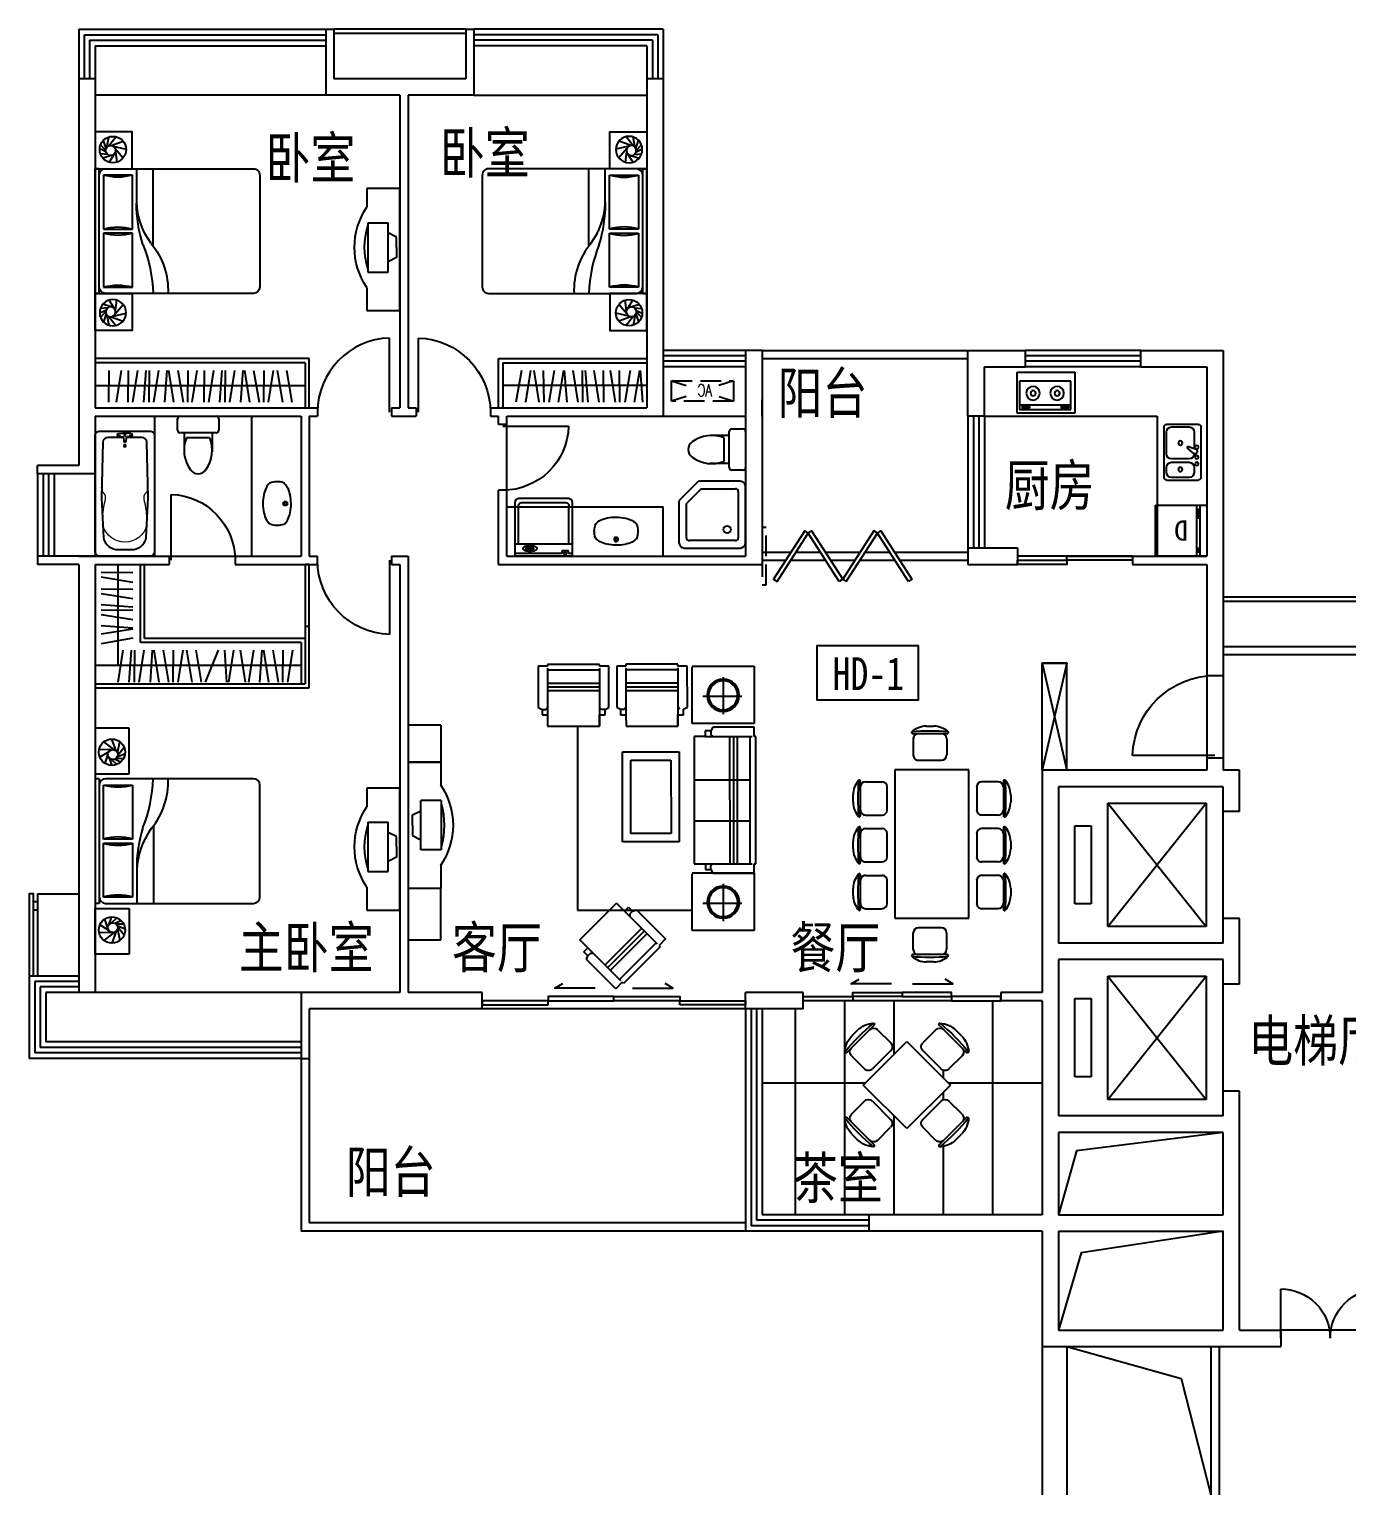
# Model space of a CAD drawing. Extents: x 866697 to 898497, y -913071 to -884071.
# Drawn here: x 866697 to 882697, y -901871 to -884071 of the extents above; entities that cross this region are included whole.
import ezdxf
from ezdxf.enums import TextEntityAlignment as Align

# ---------------------------------------------------------------- set-up
doc = ezdxf.new("R2010")
doc.units = 0
doc.header["$LTSCALE"] = 1000
doc.header["$MEASUREMENT"] = 0
doc.linetypes.add('DASH', pattern=[0.35, 0.25, -0.1])
doc.layers.get('0').update_dxf_attribs({"linetype": 'CONTINUOUS'})
for name, color, linetype in [('3', 3, 'CONTINUOUS'), ('F', 8, 'CONTINUOUS'), ('KTIAO', 124, 'CONTINUOUS'), ('L-LANGAN', 3, 'CONTINUOUS'), ('OTHER', 2, 'CONTINUOUS'), ('PUB_TEXT', 7, 'CONTINUOUS'), ('STAIR', 3, 'CONTINUOUS'), ('WALL', 2, 'CONTINUOUS'), ('WC', 157, 'CONTINUOUS'), ('WINDOW', 4, 'CONTINUOUS')]:
    doc.layers.add(name, color=color, linetype=linetype)
doc.layers.add('字', color=7, linetype='CONTINUOUS', lineweight=0)
doc.styles.add('-宋体', font='', dxfattribs={"width": 0.6})
doc.styles.add('_ROMANC', font='ROMANC', dxfattribs={"width": 0.6})
doc.styles.add('ATT', font='TXT')
doc.styles.add('DIM_FONT', font='ZBTXT.shx', dxfattribs={"width": 0.8})
doc.styles.get('-宋体').set_extended_font_data('SimSun')

# ---------------------------------------------------------------- blocks, each defined once
blk = doc.blocks.new('M_A3PTU')
for p, q in [((-0.5, 0), (-0.499, -0.498)), ((0.5, 0), (0.499, -0.498))]:
    blk.add_line(p, q)
for centre, start, end in [((0.498, -0.001), 179.9237, 270.115), ((-0.498, -0.001), 269.885, 0.0763)]:
    blk.add_arc(centre, 0.498, start, end)
blk = doc.blocks.new('A$C7F224953')
for p, q in [((513, 86, 0), (516, 88, 0)), ((516, 92, 0), (516, 89, 0))]:
    blk.add_line(p, q)
at = {"elevation": 0}
for points in [[(12, 87, -0.172546), (14, 256, -0.726395)], [(513, 261, 0.091341), (457, 304, 0.066287), (374, 332, 0.052428), (263, 343, 0.052428), (153, 330, 0.066287), (70, 300, 0.091756), (14, 256, 0.171377)], [(518, 91, 0.172546), (514, 261, 0.726395)], [(12, 87, 0.098208), (73, 40, 0.066287), (156, 11, 0.052428), (266, 1, 0.052428), (376, 13, 0.066287), (459, 43, 0.093876), (516, 89, 0.171377)]]:
    blk.add_lwpolyline(points, format="xyb", dxfattribs=at)
for radius in [25, 15]:
    blk.add_circle((266, 71, 0), radius)
blk.add_arc((515, 89, 0), 1, 311.8531, 0.5307)
at = {"style": 'DIM_FONT', "oblique": 0, "width": 0.8, "flags": 9}
for tag in ['YSIZE', 'XSIZE', 'YSIZE', 'XSIZE']:
    blk.add_attdef(tag, (266, 1, 0), '', height=0.5, rotation=180.5307, dxfattribs=at)
blk = doc.blocks.new('M_A2ZXL')
blk.add_line((-0.472, 0), (-0.472, -1))
blk.add_arc((-0.5, 0), 1, 271.6231, 360)
blk = doc.blocks.new('A$C465575F6')
for p, q in [((0, 529), (0, 669)), ((30, 699), (470, 699)), ((500, 669), (500, 529)), ((470, 499), (30, 499)), ((80, 499), (80, 269)), ((390, 439), (110, 439)), ((420, 499), (420, 269))]:
    blk.add_line(p, q)
for centre, radius, start, end in [((30, 669), 30, 90, 180), ((470, 669), 30, 0, 90), ((30, 529), 30, 180, 270), ((477, 286), 398, 157.4505, 216.6381), ((23, 286), 398, 323.3619, 22.5495), ((470, 529), 30, 270, 0), ((250, 110), 110, 213.4509, 326.5491)]:
    blk.add_arc(centre, radius, start, end)
blk = doc.blocks.new('A$C63F20774')
for p, q in [((1470, 720), (50, 720)), ((0, 670), (0, 50)), ((1520, 50), (1520, 670)), ((29, 431), (25, 390)), ((64, 431), (72, 387)), ((81, 378), (122, 373)), ((29, 289), (25, 330)), ((64, 289), (72, 333)), ((81, 342), (122, 348)), ((50, 0), (1470, 0))]:
    blk.add_line(p, q)
blk.add_lwpolyline([(77, 441), (77, 567, -0.398606), (134, 627), (810, 645), (1299, 620, -0.354414), (1441, 436), (1441, 284, -0.354414), (1299, 100), (810, 75), (134, 93, -0.398606), (77, 153), (77, 340)], format="xyb")
at = {"lineweight": 13}
for points in [[(1090, 633), (1074, 631), (1056, 630), (1039, 628), (1022, 626), (1005, 625), (989, 623), (974, 622), (961, 620), (949, 619), (939, 617), (929, 616), (921, 615), (914, 613), (908, 612), (902, 611), (896, 610), (891, 609), (886, 607), (881, 606), (876, 605), (871, 604), (866, 603), (860, 601), (855, 600), (849, 599), (844, 598), (838, 597), (832, 596), (826, 596), (821, 595), (816, 594), (811, 594), (806, 594), (801, 594), (797, 594), (793, 595), (790, 595), (786, 596), (783, 597), (779, 598), (776, 600), (773, 601), (770, 603), (767, 605), (764, 607), (762, 609), (759, 611), (757, 613), (754, 615), (752, 617), (750, 619), (748, 622), (746, 624), (744, 625), (742, 627), (740, 629), (737, 631), (735, 632), (733, 633), (730, 634), (727, 635), (723, 636), (719, 637), (714, 638), (709, 639), (703, 640), (696, 641), (690, 642), (683, 643)], [(1090, 87), (1074, 89), (1056, 90), (1039, 92), (1022, 94), (1005, 95), (989, 97), (974, 98), (961, 100), (949, 101), (939, 103), (929, 104), (921, 105), (914, 107), (908, 108), (902, 109), (896, 110), (891, 111), (886, 113), (881, 114), (876, 115), (871, 116), (866, 117), (860, 119), (855, 120), (849, 121), (844, 122), (838, 123), (832, 124), (826, 124), (821, 125), (816, 126), (811, 126), (806, 126), (801, 126), (797, 126), (793, 125), (790, 125), (786, 124), (783, 123), (779, 122), (776, 120), (773, 119), (770, 117), (767, 115), (764, 113), (762, 111), (759, 109), (757, 107), (754, 105), (752, 103), (750, 101), (748, 98), (746, 96), (744, 95), (742, 93), (740, 91), (737, 89), (735, 88), (733, 87), (730, 86), (727, 85), (723, 84), (719, 83), (714, 82), (709, 81), (703, 80), (696, 79), (690, 78), (685, 78)]]:
    blk.add_lwpolyline(points, dxfattribs=at)
blk.add_lwpolyline([(77, 380), (77, 441)])
for centre, radius in [((47, 431), 12.6), ((178, 360), 17.6), ((47, 289), 12.6)]:
    blk.add_circle(centre, radius, dxfattribs=at)
for centre, radius in [((48, 360), 9.88), ((178, 360), 11.6)]:
    blk.add_circle(centre, radius)
for centre, radius, start, end in [((50, 670), 50, 90, 180), ((1470, 670), 50, 0, 90), ((324, 360), 300, 174.3229, 185.6771), ((47, 431), 17.6, 0, 180), ((82, 388), 10, 190.2142, 261.7528), ((122, 360), 12.5, 270, 90), ((47, 289), 17.6, 180, 0), ((82, 332), 10, 98.2472, 169.7858), ((50, 50), 50, 180, 270), ((1470, 50), 50, 270, 0)]:
    blk.add_arc(centre, radius, start, end)
blk.add_arc((1073, 360), 276, 285.0371, 74.3615, dxfattribs=at)
blk = doc.blocks.new('M_C31TFZ')
for p, q in [((-729, 395), (-404, 720)), ((393, 721), (718, 395)), ((-672, 593), (-602, 663)), ((-359, 669), (-200, 510)), ((348, 669), (189, 510)), ((591, 664), (661, 594)), ((-5, 527), (-536, -3)), ((-423, 192), (-200, 415)), ((525, -3), (-5, 527)), ((189, 415), (412, 192)), ((-678, 351), (-518, 192)), ((667, 351), (508, 192)), ((-536, -3), (-5, -533)), ((-5, -533), (525, -3)), ((-677, -357), (-518, -198)), ((-200, -421), (-423, -198)), ((412, -198), (190, -420)), ((667, -357), (508, -198)), ((-403, -726), (-729, -401)), ((-359, -675), (-200, -516)), ((349, -675), (190, -516)), ((718, -401), (393, -726)), ((-602, -670), (-672, -599)), ((661, -599), (591, -669))]:
    blk.add_line(p, q)
for centre, radius, start, end in [((1327, -1336), 2713, 129.8023, 140.1977), ((-386, 434), 316, 94.2735, 133.2349), ((-408, 738), 10, 22.33, 94.2735), ((-418, 734), 20, 315, 22.33), ((407, 735), 20, 157.67, 225), ((398, 738), 10, 85.7265, 157.67), ((-1338, -1336), 2713, 39.8023, 50.1977), ((375, 434), 316, 46.7651, 85.7265), ((-442, 377), 316, 136.7651, 175.7265), ((-407, 621), 67.5, 45, 135), ((396, 622), 67.5, 45, 135), ((431, 377), 316, 4.2735, 43.2349), ((-747, 400), 10, 175.7265, 247.67), ((-743, 409), 20, 247.67, 315), ((-630, 399), 67.5, 135, 225), ((-248, 462), 67.5, 315, 45), ((237, 462), 67.5, 135, 225), ((619, 399), 67.5, 315, 45), ((732, 409), 20, 225, 292.33), ((736, 400), 10, 292.33, 4.2735), ((-471, 239), 67.5, 225, 315), ((460, 240), 67.5, 225, 315), ((460, -245), 67.5, 45, 135), ((-471, -246), 67.5, 45, 135), ((-747, -406), 10, 112.33, 184.2735), ((-442, -383), 316, 184.2735, 223.2349), ((1328, 1330), 2713, 219.8023, 230.1977), ((-743, -415), 20, 45, 112.33), ((-630, -405), 67.5, 135, 225), ((-248, -468), 67.5, 315, 45), ((237, -468), 67.5, 135, 225), ((-1338, 1330), 2713, 309.8023, 320.1977), ((431, -383), 316, 316.7651, 355.7265), ((619, -405), 67.5, 315, 45), ((732, -415), 20, 67.67, 135), ((736, -406), 10, 355.7265, 67.67), ((-385, -440), 316, 226.7651, 265.7265), ((-407, -627), 67.5, 225, 315), ((396, -627), 67.5, 225, 315), ((375, -439), 316, 274.2735, 313.2349), ((-408, -744), 10, 265.7265, 337.67), ((-418, -741), 20, 337.67, 45), ((407, -740), 20, 135, 202.33), ((398, -744), 10, 202.33, 274.2735)]:
    blk.add_arc(centre, radius, start, end)
at = {"width": 0.8, "flags": 9}
for tag in ['XSIZE', 'YSIZE']:
    blk.add_attdef(tag, (0, 0), '', height=0.5, dxfattribs=at)
blk = doc.blocks.new('A$C77C702D5')
for p, q in [((400, 2609), (0, 2609)), ((400, 2609), (400, 2160)), ((0, 2160), (400, 2160)), ((400, 2160), (0, 2160)), ((400, 2160), (400, 1879)), ((154, 1092), (154, 1692)), ((404, 1692), (154, 1692)), ((404, 1692), (404, 1092)), ((54, 1517), (154, 1567)), ((54, 1392), (54, 1517)), ((54, 1392), (54, 1267)), ((54, 1267), (154, 1217)), ((404, 1092), (154, 1092)), ((400, 906), (400, 626)), ((400, 626), (0, 626)), ((400, 626), (0, 626)), ((400, 0), (400, 626)), ((0, 0), (400, 0))]:
    blk.add_line(p, q)
for centre, radius, start, end in [((-315, 1393), 865, 325.7553, 34.2447), ((-483, 1392), 925, 343.6295, 16.3705)]:
    blk.add_arc(centre, radius, start, end)
blk = doc.blocks.new('M_C30XGI')
for p, q in [((-689, 1088), (-589, 1088)), ((-57, 1088), (42, 1088)), ((574, 1088), (673, 1088)), ((-869, 988), (-409, 988)), ((-864, 920), (-864, 695)), ((-414, 920), (-414, 695)), ((-238, 988), (222, 988)), ((-233, 920), (-233, 695)), ((217, 920), (217, 695)), ((394, 988), (854, 988)), ((399, 920), (399, 695)), ((849, 920), (849, 695)), ((-797, 628), (-482, 628)), ((-165, 628), (150, 628)), ((466, 628), (781, 628)), ((-1023, 524), (-1023, -476)), ((977, 524), (-1023, 524)), ((977, -476), (977, 524)), ((-1514, -232), (-1514, 228)), ((-1447, 223), (-1222, 223)), ((1400, 223), (1175, 223)), ((1467, 228), (1467, -232)), ((-1614, -52), (-1614, 47)), ((-1154, -160), (-1154, 155)), ((1107, 155), (1107, -160)), ((1567, 47), (1567, -52)), ((-1447, -227), (-1222, -227)), ((1400, -227), (1175, -227)), ((-1023, -476), (977, -476)), ((-482, -580), (-797, -580)), ((150, -580), (-165, -580)), ((781, -580), (466, -580)), ((-864, -873), (-864, -648)), ((-414, -873), (-414, -648)), ((-233, -873), (-233, -648)), ((217, -873), (217, -648)), ((399, -873), (399, -648)), ((849, -873), (849, -648)), ((-409, -940), (-869, -940)), ((222, -940), (-238, -940)), ((854, -940), (394, -940)), ((-589, -1040), (-689, -1040)), ((42, -1040), (-57, -1040)), ((673, -1040), (574, -1040))]:
    blk.add_line(p, q)
for centre, radius, start, end in [((-878, 1004), 10, 130.7265, 202.67), ((-869, 1008), 20, 202.67, 270), ((-679, 772), 316, 91.7651, 130.7265), ((-639, -1690), 2713, 84.8023, 95.1977), ((-599, 772), 316, 49.2735, 88.2349), ((-409, 1008), 20, 270, 337.33), ((-400, 1004), 10, 337.33, 49.2735), ((-247, 1004), 10, 130.7265, 202.67), ((-238, 1008), 20, 202.67, 270), ((-48, 772), 316, 91.7651, 130.7265), ((-8, -1690), 2713, 84.8023, 95.1977), ((32, 772), 316, 49.2735, 88.2349), ((222, 1008), 20, 270, 337.33), ((232, 1004), 10, 337.33, 49.2735), ((384, 1004), 10, 130.7265, 202.67), ((394, 1008), 20, 202.67, 270), ((584, 772), 316, 91.7651, 130.7265), ((624, -1690), 2713, 84.8023, 95.1977), ((664, 772), 316, 49.2735, 88.2349), ((854, 1008), 20, 270, 337.33), ((863, 1004), 10, 337.33, 49.2735), ((-797, 920), 67.5, 90, 180), ((-482, 920), 67.5, 0, 90), ((-165, 920), 67.5, 90, 180), ((150, 920), 67.5, 0, 90), ((466, 920), 67.5, 90, 180), ((781, 920), 67.5, 0, 90), ((-797, 695), 67.5, 180, 270), ((-482, 695), 67.5, 270, 0), ((-165, 695), 67.5, 180, 270), ((150, 695), 67.5, 270, 0), ((466, 695), 67.5, 180, 270), ((781, 695), 67.5, 270, 0), ((-1299, 38), 316, 139.2735, 178.2349), ((1164, -2), 2713, 174.8023, 185.1977), ((-1530, 237), 10, 67.33, 139.2735), ((-1534, 228), 20, 0, 67.33), ((-1447, 155), 67.5, 90, 180), ((-1222, 155), 67.5, 0, 90), ((1175, 155), 67.5, 90, 180), ((1400, 155), 67.5, 0, 90), ((1487, 228), 20, 112.67, 180), ((1484, 237), 10, 40.7265, 112.67), ((-1210, -2), 2713, 354.8023, 5.1977), ((1252, 38), 316, 1.7651, 40.7265), ((-1299, -42), 316, 181.7651, 220.7265), ((-1447, -160), 67.5, 180, 270), ((-1222, -160), 67.5, 270, 0), ((1175, -160), 67.5, 180, 270), ((1400, -160), 67.5, 270, 0), ((1252, -42), 316, 319.2735, 358.2349), ((-1530, -241), 10, 220.7265, 292.67), ((-1534, -232), 20, 292.67, 0), ((1487, -232), 20, 180, 247.33), ((1484, -241), 10, 247.33, 319.2735), ((-797, -648), 67.5, 90, 180), ((-482, -648), 67.5, 0, 90), ((-165, -648), 67.5, 90, 180), ((150, -648), 67.5, 0, 90), ((466, -648), 67.5, 90, 180), ((781, -648), 67.5, 0, 90), ((-869, -960), 20, 90, 157.33), ((-878, -957), 10, 157.33, 229.2735), ((-679, -725), 316, 229.2735, 268.2349), ((-639, 1737), 2713, 264.8023, 275.1977), ((-797, -873), 67.5, 180, 270), ((-599, -725), 316, 271.7651, 310.7265), ((-482, -873), 67.5, 270, 0), ((-409, -960), 20, 22.67, 90), ((-400, -957), 10, 310.7265, 22.67), ((-247, -957), 10, 157.33, 229.2735), ((-238, -960), 20, 90, 157.33), ((-8, 1737), 2713, 264.8023, 275.1977), ((-48, -725), 316, 229.2735, 268.2349), ((-165, -873), 67.5, 180, 270), ((32, -725), 316, 271.7651, 310.7265), ((150, -873), 67.5, 270, 0), ((222, -960), 20, 22.67, 90), ((232, -957), 10, 310.7265, 22.67), ((384, -957), 10, 157.33, 229.2735), ((394, -960), 20, 90, 157.33), ((584, -725), 316, 229.2735, 268.2349), ((624, 1737), 2713, 264.8023, 275.1977), ((466, -873), 67.5, 180, 270), ((664, -725), 316, 271.7651, 310.7265), ((781, -873), 67.5, 270, 0), ((854, -960), 20, 22.67, 90), ((863, -957), 10, 310.7265, 22.67)]:
    blk.add_arc(centre, radius, start, end)
at = {"width": 0.8, "flags": 9}
for tag in ['XSIZE', 'YSIZE']:
    blk.add_attdef(tag, (0, 0), '', height=0.5, dxfattribs=at)
blk = doc.blocks.new('A$C67DA318A')
for p, q in [((775, 3919), (21, 3919)), ((21, 3919), (21, 3221)), ((833, 3419), (834, 3919)), ((834, 3919), (947, 3919)), ((947, 3942), (1578, 3942)), ((947, 3919), (947, 3942)), ((1578, 3942), (1578, 3919)), ((1578, 3919), (1691, 3919)), ((1691, 3919), (1691, 3419)), ((1786, 3417), (1786, 3917)), ((1786, 3917), (1900, 3917)), ((1900, 3940), (2530, 3940)), ((1900, 3917), (1900, 3940)), ((2530, 3940), (2530, 3917)), ((2530, 3917), (2644, 3917)), ((2644, 3917), (2644, 3417)), ((398, 3786), (398, 3334)), ((774, 3221), (775, 3909)), ((947, 3897), (947, 3191)), ((947, 3874), (1578, 3874)), ((1578, 3897), (1578, 3328)), ((1900, 3895), (1899, 3189)), ((1900, 3872), (2530, 3872)), ((2530, 3895), (2530, 3326)), ((1578, 3715), (947, 3715)), ((1578, 3669), (947, 3669)), ((1578, 3624), (947, 3624)), ((2530, 3713), (1899, 3713)), ((2530, 3667), (1899, 3667)), ((2530, 3622), (1899, 3622)), ((644, 3555), (173, 3555)), ((879, 3396), (833, 3419)), ((879, 3328), (879, 3396)), ((923, 3396), (945, 3419)), ((1600, 3396), (1578, 3419)), ((1646, 3396), (1600, 3396)), ((1691, 3419), (1646, 3396)), ((1646, 3396), (1646, 3328)), ((1831, 3394), (1786, 3417)), ((1831, 3326), (1831, 3394)), ((1831, 3394), (1877, 3394)), ((1877, 3394), (1899, 3417)), ((2552, 3394), (2530, 3417)), ((2598, 3394), (2552, 3394)), ((2644, 3417), (2598, 3394)), ((2598, 3394), (2598, 3326)), ((21, 3221), (774, 3221)), ((947, 3328), (879, 3328)), ((947, 3191), (947, 3328)), ((1578, 3328), (1577, 3191)), ((1646, 3328), (1578, 3328)), ((1899, 3326), (1831, 3326)), ((1899, 3189), (1899, 3326)), ((2530, 3326), (2530, 3189)), ((2598, 3326), (2530, 3326)), ((0, 3063), (23, 3063)), ((0, 1516), (0, 3063)), ((23, 3177), (524, 3177)), ((23, 3063), (23, 3177)), ((524, 3063), (46, 3063)), ((68, 1516), (69, 3063)), ((228, 3063), (227, 1516)), ((273, 3063), (273, 1516)), ((319, 3063), (318, 1516)), ((524, 3177), (546, 3132)), ((546, 3086), (524, 3063)), ((615, 3063), (524, 3063)), ((546, 3132), (615, 3132)), ((546, 3132), (546, 3086)), ((615, 3132), (615, 3063)), ((615, 3063), (751, 3063)), ((751, 3063), (751, 1516)), ((1577, 3191), (947, 3191)), ((2530, 3189), (1899, 3189)), ((2165, 3187), (2165, 953)), ((932, 2879), (931, 1785)), ((1620, 2878), (932, 2879)), ((1619, 1785), (1620, 2878)), ((1032, 2779), (1031, 1885)), ((1520, 2778), (1032, 2779)), ((1519, 1885), (1520, 2778)), ((751, 2540), (68, 2540)), ((751, 2040), (68, 2040)), ((931, 1785), (1619, 1785)), ((1031, 1885), (1519, 1885)), ((23, 1516), (0, 1516)), ((23, 1403), (23, 1516)), ((523, 1516), (45, 1516)), ((546, 1494), (523, 1516)), ((614, 1516), (523, 1516)), ((546, 1448), (523, 1403)), ((546, 1448), (546, 1494)), ((614, 1448), (546, 1448)), ((614, 1516), (614, 1448)), ((751, 1516), (614, 1516)), ((774, 1407), (20, 1407)), ((20, 1407), (20, 708)), ((523, 1403), (23, 1403)), ((397, 1273), (397, 821)), ((774, 708), (774, 1396)), ((643, 1042), (172, 1042)), ((2165, 953), (774, 954)), ((1451, 961), (1097, 607)), ((1194, 542), (1692, 1041)), ((1499, 944), (1451, 961)), ((1548, 993), (1499, 944)), ((1499, 944), (1531, 912)), ((1531, 912), (1531, 880)), ((1596, 944), (1548, 993)), ((1692, 1041), (1596, 944)), ((2138, 595), (1692, 1041)), ((1832, 290), (1387, 735)), ((20, 708), (774, 708)), ((1097, 607), (1177, 526)), ((1210, 558), (1655, 113)), ((1768, 225), (1322, 671)), ((1800, 257), (1354, 703)), ((2041, 499), (2138, 595)), ((1177, 526), (1161, 510)), ((1161, 510), (1607, 64)), ((1639, 97), (2041, 499)), ((2009, 434), (1977, 434)), ((2041, 402), (2009, 434)), ((2090, 450), (2041, 499)), ((2041, 402), (2090, 450)), ((2057, 354), (2041, 402)), ((1703, 0), (2057, 354)), ((1607, 64), (1623, 80)), ((1623, 80), (1703, 0))]:
    blk.add_line(p, q)
for centre, radius in [((398, 3565), 196), ((398, 3565), 176), ((397, 1052), 196), ((397, 1052), 176)]:
    blk.add_circle(centre, radius)
blk = doc.blocks.new('A$C08F10900')
for p, q in [((133, 1202), (133, 1482)), ((133, 1482), (533, 1482)), ((533, 1482), (533, 1)), ((143, 415), (143, 1015)), ((143, 1015), (393, 1015)), ((393, 1015), (393, 415)), ((493, 840), (393, 890)), ((493, 715), (493, 840)), ((493, 715), (493, 590)), ((493, 590), (393, 540)), ((143, 415), (393, 415)), ((133, 0), (133, 228)), ((533, 1), (133, 0))]:
    blk.add_line(p, q)
for centre, radius, start, end in [((848, 715), 865, 145.7553, 214.2447), ((1031, 715), 925, 163.6295, 196.3705)]:
    blk.add_arc(centre, radius, start, end)
blk = doc.blocks.new('A$C314C3C37')
for p, q in [((0, 2744), (0, 2191)), ((412, 2744), (0, 2744)), ((412, 2191), (412, 2744)), ((234, 2480), (105, 2578)), ((255, 2467), (203, 2612)), ((271, 2439), (301, 2579)), ((272, 2411), (353, 2511)), ((199, 2481), (48, 2484)), ((165, 2458), (57, 2390)), ((154, 2428), (116, 2319)), ((164, 2390), (201, 2292)), ((199, 2365), (264, 2304)), ((238, 2368), (313, 2334)), ((254, 2379), (345, 2375)), ((267, 2396), (364, 2436)), ((0, 2191), (412, 2191)), ((0, 2129), (0, 615)), ((50, 2129), (0, 2129)), ((50, 2129), (50, 615)), ((101, 1397), (101, 2053)), ((101, 2053), (454, 2053)), ((1924, 2129), (126, 2129)), ((454, 2053), (454, 1397)), ((2000, 690), (2000, 2053)), ((707, 1549), (707, 615)), ((454, 1397), (101, 1397)), ((101, 690), (101, 1347)), ((101, 1347), (454, 1347)), ((454, 1347), (454, 690)), ((505, 1031), (505, 615)), ((50, 615), (0, 615)), ((0, 0), (0, 553)), ((0, 553), (412, 553)), ((454, 690), (101, 690)), ((126, 615), (1924, 615)), ((412, 553), (412, 0)), ((154, 316), (116, 425)), ((164, 354), (201, 452)), ((199, 378), (264, 440)), ((238, 375), (313, 409)), ((254, 365), (345, 368)), ((199, 262), (48, 259)), ((165, 286), (57, 354)), ((234, 264), (105, 166)), ((255, 276), (203, 132)), ((267, 348), (364, 307)), ((271, 305), (301, 165)), ((272, 333), (353, 232)), ((412, 0), (0, 0))]:
    blk.add_line(p, q)
for centre, radius in [((204, 2452), 160), ((214, 2423), 60), ((204, 292), 160), ((214, 320), 60)]:
    blk.add_circle(centre, radius)
for centre, radius, start, end in [((126, 2053), 75.7, 90, 180), ((278, 2659), 631, 253.7398, 286.2602), ((-1149, 2214), 1857, 338.5931, 357.384), ((-6, 2091), 892, 320.4539, 2.4327), ((1924, 2053), 75.7, 0, 90), ((2088, 1052), 1584, 162.1966, 180.7418), ((1432, 977), 928, 143.9597, 177.4602), ((278, 791), 631, 73.7398, 106.2602), ((278, 1952), 631, 253.7398, 286.2602), ((278, 85), 631, 73.7398, 106.2602), ((126, 690), 75.7, 180, 270), ((1924, 690), 75.7, 270, 0)]:
    blk.add_arc(centre, radius, start, end)
blk = doc.blocks.new('M_C5')
for p, q in [((-54, -14), (-154, 45)), ((-71, 21), (-106, 120)), ((-60, 63), (-50, 152)), ((-28, 86), (7, 160)), ((-9, 88), (59, 149)), ((12, 83), (112, 114)), ((26, 75), (152, 50)), ((42, 53), (156, -35)), ((48, 21), (102, -123)), ((-26, -30), (-153, -47)), ((14, -26), (-99, -126)), ((41, -2), (5, -160))]:
    blk.add_line(p, q)
for centre, radius in [((0, 0), 160), ((-11, 28), 60)]:
    blk.add_circle(centre, radius)
at = {"width": 0.8, "flags": 9}
for tag in ['XSIZE', 'YSIZE']:
    blk.add_attdef(tag, (0, 0), '', height=0.5, dxfattribs=at)
blk = doc.blocks.new('A$C5AB8049F')
for p, q in [((450, 1999), (449, 201)), ((450, 2075), (450, 2125)), ((1964, 2125), (450, 2125)), ((1964, 2074), (450, 2075)), ((526, 2024), (1182, 2024)), ((526, 1671), (526, 2024)), ((1182, 2024), (1182, 1671)), ((1232, 2024), (1888, 2024)), ((1232, 1671), (1232, 2024)), ((1888, 2024), (1888, 1670)), ((1964, 2074), (1964, 2125)), ((1964, 201), (1964, 1998)), ((866, 1620), (450, 1620)), ((1182, 1671), (526, 1671)), ((1888, 1670), (1232, 1671)), ((1384, 1418), (450, 1418)), ((525, 125), (1888, 125))]:
    blk.add_line(p, q)
for points in [[(450, 2125), (450, 1675), (0, 1675), (0, 2125)], [(1964, 2125), (1964, 1675), (2414, 1674), (2414, 2124)]]:
    blk.add_lwpolyline(points, close=True)
for centre, radius, start, end in [((526, 1999), 75.7, 89.9823, 179.9823), ((-80, 1848), 631, 343.7221, 16.2425), ((1787, 1847), 631, 163.7221, 196.2425), ((627, 1847), 631, 343.7221, 16.2425), ((2494, 1847), 631, 163.7221, 196.2425), ((1888, 1998), 75.7, 359.9823, 89.9823), ((812, 693), 928, 53.942, 87.4426), ((886, 37), 1584, 72.179, 90.7242), ((1926, 2131), 892, 230.4363, 272.4151), ((2049, 3273), 1857, 248.5754, 267.3663), ((525, 201), 75.7, 179.9823, 269.9823), ((1888, 201), 75.7, 269.9823, 359.9823)]:
    blk.add_arc(centre, radius, start, end)
at = {"extrusion": (0, 0, -1), "zscale": -1, "rotation": 0.0187965650697686}
blk.add_blockref('M_C5', (-216, 1909), dxfattribs=at)
at = {"rotation": 359.9834757913209}
blk.add_blockref('M_C5', (2198, 1909), dxfattribs=at)
blk = doc.blocks.new('A$C4151635E')
for p, q in [((501, 700), (1, 700)), ((1, 700), (1, 0)), ((114, 51), (114, 673)), ((114, 673), (456, 673)), ((400, 673), (400, 51)), ((423, 641), (434, 641)), ((424, 549), (434, 549)), ((432, 630), (449, 630)), ((432, 566), (432, 630)), ((449, 566), (432, 566)), ((449, 630), (449, 566)), ((456, 673), (456, 51)), ((501, 0), (501, 700)), ((456, 51), (114, 51)), ((423, 168), (434, 168)), ((424, 76), (434, 76)), ((432, 93), (432, 157)), ((432, 157), (449, 157)), ((449, 93), (432, 93)), ((449, 157), (449, 93)), ((1, 0), (501, 0))]:
    blk.add_line(p, q)
for points in [[(424, 549, -0.259034), (420, 551, -0.076276), (416, 563, -0.036515), (413, 576, -0.026615), (412, 595, -0.026615), (413, 614, -0.036515), (416, 627, -0.076276), (420, 639, -0.259034), (424, 641, -0.078462), (425, 641, -0.056762)], [(434, 549, -0.259034), (431, 551, -0.076276), (426, 563, -0.036515), (424, 576, -0.026615), (423, 595, -0.026615), (424, 614, -0.036515), (426, 627, -0.076276), (431, 639, -0.259034), (434, 641, -0.259034), (438, 639, -0.056762), (442, 630, -0.036515)], [(444, 566, -0.008736), (443, 563, -0.076276), (438, 551, -0.259034), (434, 549, -0.259034)], [(424, 76, -0.259034), (420, 78, -0.076276), (416, 90, -0.036515), (413, 103, -0.026615), (412, 122, -0.026615), (413, 141, -0.036515), (416, 154, -0.076276), (420, 166, -0.259034), (424, 168, -0.078462), (425, 168, -0.056762)], [(434, 76, -0.259034), (431, 78, -0.076276), (426, 90, -0.036515), (424, 103, -0.026615), (423, 122, -0.026615), (424, 141, -0.036515), (426, 154, -0.076276), (431, 166, -0.259034), (434, 168, -0.259034), (438, 166, -0.056762), (442, 157, -0.036515)], [(444, 93, -0.008736), (443, 90, -0.076276), (438, 78, -0.259034), (434, 76, -0.259034)]]:
    blk.add_lwpolyline(points, format="xyb")
for centre, radius in [((259, 508), 82.5), ((259, 508), 31.6), ((259, 216), 82.5), ((259, 216), 31.6)]:
    blk.add_circle(centre, radius)
at = {"style": 'DIM_FONT', "oblique": -180, "text_generation_flag": 4, "width": 0.8, "flags": 9}
for tag in ['YSIZE', 'XSIZE']:
    blk.add_attdef(tag, (1, 700), '', height=0.5, rotation=270, dxfattribs=at)
blk = doc.blocks.new('M_E25ESP')
at = {"color": 0, "linetype": 'ByBlock'}
for p, q in [((0, -307), (0, 307)), ((31, 338), (419, 338)), ((82, 245), (82, 40)), ((358, 307), (143, 307)), ((419, -20), (419, 245)), ((450, 307), (450, -307)), ((48, 2), (57, -12)), ((59, 31), (163, 70)), ((173, 53), (87, -18)), ((163, 70), (173, 53)), ((143, -82), (358, -82)), ((358, -123), (143, -123)), ((419, -338), (31, -338)), ((82, -184), (82, -245)), ((143, -307), (358, -307)), ((419, -245), (419, -184))]:
    blk.add_line(p, q, dxfattribs=at)
for centre, radius in [((51, 61), 20.5), ((251, 112), 25.6), ((51, -61), 20.5), ((51, -143), 20.5), ((251, -210), 25.6)]:
    blk.add_circle(centre, radius, dxfattribs=at)
for centre, radius, start, end in [((31, 307), 30.7, 90, 180), ((143, 245), 61.4, 90, 180), ((358, 245), 61.4, 0, 90), ((419, 307), 30.7, 0, 90), ((66, 12), 20.5, 110.5377, 210), ((74, -2), 20.5, 210, 309.4623), ((143, -20), 61.4, 180, 270), ((143, -184), 61.4, 90, 180), ((358, -20), 61.4, 270, 0), ((358, -184), 61.4, 0, 90), ((31, -307), 30.7, 180, 270), ((143, -245), 61.4, 180, 270), ((358, -245), 61.4, 270, 0), ((419, -307), 30.7, 270, 0)]:
    blk.add_arc(centre, radius, start, end, dxfattribs=at)
at = {"style": 'DIM_FONT', "width": 0.8, "flags": 9}
for tag in ['XSIZE', 'YSIZE']:
    blk.add_attdef(tag, (0, 0), '', height=0.5, dxfattribs=at)
blk = doc.blocks.new('M_E27FMO')
at = {"color": 0, "linetype": 'ByBlock'}
for p, q in [((-186, 1), (-550, 1)), ((-600, -49), (-600, -549)), ((-533, -508), (-533, -91)), ((-508, -66), (-200, -66)), ((-66, -199), (-200, -66)), ((-10, -162), (-162, -9)), ((-66, -199), (-66, -508)), ((0, -549), (0, -186)), ((-550, -599), (-50, -599)), ((-91, -533), (-508, -533))]:
    blk.add_line(p, q, dxfattribs=at)
blk.add_circle((-433, -433), 33.3, dxfattribs=at)
for centre, radius, start, end in [((-550, -49), 50, 90, 180), ((-186, -33), 33.3, 45, 90), ((-508, -91), 25, 90, 180), ((-33, -186), 33.3, 0, 45), ((-508, -508), 25, 180, 270), ((-91, -508), 25, 270, 0), ((-550, -549), 50, 180, 270), ((-50, -549), 50, 270, 0)]:
    blk.add_arc(centre, radius, start, end, dxfattribs=at)
at = {"style": 'DIM_FONT', "width": 0.8, "flags": 9}
for tag in ['XSIZE', 'YSIZE']:
    blk.add_attdef(tag, (0, 0), '', height=0.5, dxfattribs=at)
blk = doc.blocks.new('A$C7B0B0EDB')
for p, q in [((35, 647, 0), (66, 647, 0)), ((66, 564, 0), (35, 564, 0)), ((36, 647, 0), (36, 690, 0)), ((36, 0, 0), (36, 564, 0)), ((66, 647, 0), (66, 564, 0)), ((145, 690, 0), (145, 0, 0)), ((145, 652, 0), (611, 652, 0)), ((651, 78, 0), (651, 612, 0)), ((87, 222, 0), (99, 222, 0)), ((97, 147, 0), (97, 212, 0)), ((97, 212, 0), (113, 212, 0)), ((113, 212, 0), (113, 147, 0)), ((89, 130, 0), (99, 130, 0)), ((113, 147, 0), (97, 147, 0)), ((145, 38, 0), (611, 38, 0))]:
    blk.add_line(p, q)
at = {"elevation": 0}
blk.add_lwpolyline([(706, 50), (706, 640, 0.414214), (656, 690), (1, 690), (1, 0), (656, 0, 0.414214)], format="xyb", close=True, dxfattribs=at)
blk.add_circle((35, 604, 0), 17.5)
for centre, radius, start, end in [((611, 612, 0), 40, 0.0001, 90.0001), ((237, 179, 0), 180, 169.1969, 180.0001), ((237, 179, 0), 180, 180.0001, 190.8034), ((166, 192, 0), 108, 155.2656, 169.1969), ((122, 212, 0), 59.9, 131.96, 155.2656), ((254, 176, 0), 177, 173.9019, 180.0001), ((172, 185, 0), 94.4, 165.537, 173.9019), ((120, 198, 0), 41.3, 148.0896, 165.537), ((95, 243, 0), 19.1, 90.0001, 131.96), ((89, 218, 0), 4.03, 90.0001, 148.0896), ((265, 176, 0), 177, 173.9019, 180.0001), ((182, 185, 0), 94.4, 165.537, 173.9019), ((89, 218, 0), 4.03, 72.0547, 90.0001), ((131, 198, 0), 41.3, 148.0896, 165.537), ((95, 243, 0), 19.1, 48.0403, 90.0001), ((99, 218, 0), 4.03, 90.0001, 148.0896), ((99, 218, 0), 4.03, 31.9107, 90.0001), ((67, 198, 0), 41.3, 18.9157, 31.9107), ((68, 212, 0), 59.9, 24.7347, 48.0403), ((24, 192, 0), 108, 10.8034, 24.7347), ((-47, 179, 0), 180, 0.0001, 10.8034), ((-47, 179, 0), 180, 349.1969, 0.0001), ((166, 165, 0), 108, 190.8034, 204.7347), ((122, 145, 0), 59.9, 204.7347, 228.0403), ((254, 176, 0), 177, 180.0001, 186.0984), ((172, 167, 0), 94.4, 186.0984, 194.4633), ((120, 154, 0), 41.3, 194.4633, 211.9107), ((95, 114, 0), 19.1, 228.0403, 270.0001), ((89, 134, 0), 4.03, 211.9107, 270.0001), ((265, 176, 0), 177, 180.0001, 186.0984), ((182, 167, 0), 94.4, 186.0984, 194.4633), ((131, 154, 0), 41.3, 194.4633, 211.9107), ((95, 114, 0), 19.1, 270.0001, 311.96), ((99, 134, 0), 4.03, 211.9107, 270.0001), ((99, 134, 0), 4.03, 270.0001, 328.0896), ((67, 154, 0), 41.3, 328.0896, 345.537), ((16, 167, 0), 94.4, 345.537, 347.5391), ((68, 145, 0), 59.9, 311.96, 335.2656), ((24, 165, 0), 108, 335.2656, 349.1969), ((611, 78, 0), 40, 270.0001, 0.0001)]:
    blk.add_arc(centre, radius, start, end)
at = {"oblique": -180, "text_generation_flag": 4, "width": 0.8, "flags": 9}
for tag in ['YSIZE', 'XSIZE']:
    blk.add_attdef(tag, (1, 345, 0), '', height=0.5, rotation=270.0001, dxfattribs=at)
blk = doc.blocks.new('11PDRY03')
at = {"color": 0, "linetype": 'ByBlock'}
for p, q in [((0, 30), (30, 30)), ((0, 0), (0, 30)), ((4, 0), (4, 30)), ((5, 25), (5, 28)), ((6, 0), (6, 30)), ((30, 30), (30, 0)), ((30, 0), (0, 0)), ((5, 2), (5, 8))]:
    blk.add_line(p, q, dxfattribs=at)
at = {"color": 0, "linetype": 'ByBlock', "style": 'ATT', "flags": 8}
blk.add_attdef('LABEL', text='', height=12, dxfattribs=at).set_placement((15, 15), align=Align.MIDDLE)
at = {"color": 0, "linetype": 'ByBlock', "style": 'ATT'}
for tag, p, flags in [('ITEM', (0, -13), 3), ('ROOM_NUMBER', (0, -22), 1), ('DEPTH', (0, -30), 3), ('WIDTH', (0, -38), 3)]:
    blk.add_attdef(tag, p, '', height=6, dxfattribs=dict(at, flags=flags))
blk = doc.blocks.new('KTIAO')
at = {"layer": 'KTIAO', "linetype": 'DASH'}
for p, q in [((0, 0), (177, -59)), ((0, 0), (0, -250)), ((750, 0), (0, 0)), ((750, 0), (573, -59)), ((750, -250), (750, 0)), ((172, -193), (0, -250)), ((0, -250), (750, -250)), ((575, -192), (750, -250))]:
    blk.add_line(p, q, dxfattribs=at)
at = {"layer": 'KTIAO', "style": '_ROMANC', "width": 0.7}
blk.add_text('AC', height=148.6, rotation=360, dxfattribs=at).set_placement((261, -190))
at = {"layer": 'KTIAO', "style": 'DIM_FONT', "width": 0.6, "flags": 9}
for tag in ['XSIZE', 'YSIZE']:
    blk.add_attdef(tag, (0, -250), '', height=0.5, rotation=360, dxfattribs=at)

msp = doc.modelspace()

# ---------------------------------------------------------------- linework, layer by layer
at = {"layer": '3'}
for p, q in [((871997, -884071), (870397, -884071)), ((871997, -884121), (870397, -884121)), ((875597, -887971), (878097, -887971)), ((875597, -888071), (878097, -888071)), ((883397, -890971), (881197, -890971)), ((883397, -891021), (881197, -891021)), ((866797, -894571), (866797, -895571)), ((869997, -896571), (869997, -898671)), ((870097, -896571), (870097, -898571)), ((875397, -898671), (869997, -898671)), ((875397, -898571), (870097, -898571)), ((878997, -900071), (878997, -901871)), ((879297, -900071), (879297, -901871)), ((881047, -900071), (881047, -901871)), ((881147, -900071), (881147, -901871))]:
    msp.add_line(p, q, dxfattribs=at)
msp.add_lwpolyline([(879297, -900071), (880688, -900458), (881047, -901871)], dxfattribs=at)
at = {"layer": 'F'}
for p, q in [((870097, -888071), (867497, -888071)), ((870047, -888121), (867497, -888121)), ((867663, -888600), (867668, -888214)), ((867754, -888600), (867815, -888214)), ((867897, -888600), (867902, -888214)), ((867955, -888600), (868016, -888214)), ((868089, -888600), (868118, -888214)), ((868152, -888600), (868157, -888214)), ((868210, -888600), (868271, -888214)), ((868344, -888600), (868373, -888214)), ((868387, -888214), (868450, -888600)), ((868499, -888214), (868565, -888600)), ((868623, -888600), (868628, -888214)), ((868676, -888600), (868737, -888214)), ((868819, -888600), (868824, -888214)), ((868877, -888600), (868938, -888214)), ((869011, -888600), (869040, -888214)), ((869074, -888600), (869079, -888214)), ((869132, -888600), (869193, -888214)), ((869267, -888600), (869295, -888214)), ((869309, -888214), (869372, -888600)), ((869421, -888214), (869488, -888600)), ((869545, -888600), (869550, -888214)), ((869603, -888600), (869664, -888214)), ((869708, -888214), (869771, -888600)), ((869820, -888214), (869886, -888600)), ((870047, -888121), (870047, -888671)), ((870097, -888671), (870097, -888071)), ((872397, -888671), (872397, -888071)), ((872397, -888071), (874197, -888071)), ((872447, -888121), (872447, -888671)), ((872447, -888121), (874197, -888121)), ((872674, -888214), (872608, -888600)), ((872786, -888214), (872723, -888600)), ((872891, -888600), (872830, -888214)), ((872949, -888600), (872944, -888214)), ((873073, -888214), (873007, -888600)), ((873185, -888214), (873122, -888600)), ((873228, -888600), (873199, -888214)), ((873362, -888600), (873301, -888214)), ((873420, -888600), (873415, -888214)), ((873483, -888600), (873454, -888214)), ((873617, -888600), (873556, -888214)), ((873675, -888600), (873670, -888214)), ((873818, -888600), (873757, -888214)), ((873871, -888600), (873866, -888214)), ((873995, -888214), (873929, -888600)), ((874107, -888214), (874044, -888600)), ((874150, -888600), (874121, -888214)), ((867497, -888396), (870047, -888396)), ((874197, -888396), (872447, -888396)), ((867569, -890666), (867954, -890671)), ((867772, -890571), (867772, -891796)), ((868047, -891521), (868047, -890571)), ((868097, -891471), (868097, -890571)), ((870097, -891471), (870097, -890571)), ((867569, -890724), (867954, -890785)), ((867569, -890867), (867954, -890872)), ((867569, -890925), (867954, -890986)), ((867569, -891059), (867954, -891088)), ((867569, -891122), (867954, -891127)), ((867569, -891180), (867954, -891241)), ((867569, -891314), (867954, -891343)), ((867954, -891357), (867569, -891420)), ((870047, -891321), (870047, -892021)), ((867954, -891469), (867569, -891535)), ((869997, -891521), (868047, -891521)), ((870047, -891471), (868097, -891471)), ((869997, -891521), (869997, -892021)), ((870097, -892071), (870097, -891471)), ((867777, -892000), (867838, -891614)), ((867911, -892000), (867940, -891614)), ((867974, -892000), (867979, -891614)), ((868032, -892000), (868093, -891614)), ((868167, -892000), (868195, -891614)), ((868209, -891614), (868272, -892000)), ((868321, -891614), (868388, -892000)), ((868445, -892000), (868450, -891614)), ((868503, -892000), (868564, -891614)), ((868608, -891614), (868671, -892000)), ((868720, -891614), (868786, -892000)), ((868835, -892000), (868996, -891614)), ((869068, -891614), (869093, -892000)), ((869122, -892000), (869183, -891614)), ((869256, -891614), (869319, -892000)), ((869364, -892000), (869425, -891614)), ((869498, -892000), (869527, -891614)), ((869541, -891614), (869604, -892000)), ((869653, -891614), (869719, -892000)), ((869777, -892000), (869782, -891614)), ((869835, -892000), (869896, -891614)), ((867497, -891796), (869997, -891796)), ((867497, -892021), (870047, -892021)), ((867497, -892071), (870097, -892071)), ((876597, -895871), (876597, -898471)), ((877197, -895871), (877197, -896521)), ((878397, -895871), (878397, -898471)), ((875997, -895971), (875997, -898471)), ((877797, -896716), (877797, -896808)), ((876846, -896871), (875597, -896871)), ((878997, -896871), (877860, -896871)), ((877797, -896981), (877797, -897073)), ((877197, -897269), (877197, -898471)), ((877797, -897641), (877797, -898471))]:
    msp.add_line(p, q, dxfattribs=at)
msp.add_lwpolyline([(870047, -891321), (870097, -891321), (870097, -890571), (870047, -890571)], close=True, dxfattribs=at)
msp.add_lwpolyline([(878997, -893071), (878997, -891771), (879297, -893071), (879297, -891771), (878997, -891771), (879297, -891771), (878997, -893071)], dxfattribs=at)
at = {"layer": 'L-LANGAN'}
for p, q in [((866797, -894571), (867297, -894571)), ((866797, -894671), (866747, -894671)), ((866797, -894771), (866747, -894771))]:
    msp.add_line(p, q, dxfattribs=at)
msp.add_lwpolyline([(866747, -895571), (866747, -894571), (866697, -894571), (866697, -895571)], dxfattribs=at)
at = {"layer": 'OTHER', "elevation": 0}
for points in [[(873571, -895717), (873081, -895717), (873175, -895663)], [(874023, -895717), (874513, -895717), (874420, -895663)], [(877170, -895664), (876680, -895664), (876774, -895610)], [(877424, -895664), (877914, -895664), (877820, -895610)]]:
    msp.add_lwpolyline(points, dxfattribs=at)
at = {"layer": 'PUB_TEXT'}
msp.add_lwpolyline([(877498, -891560), (876261, -891560), (876261, -892218), (877498, -892218)], close=True, dxfattribs=at)
at = {"layer": 'STAIR'}
for p, q in [((879795, -894971), (879795, -893471)), ((879795, -893471), (880990, -893471)), ((879795, -894971), (880990, -893471)), ((879795, -893471), (880990, -894971)), ((880990, -893471), (880990, -894971)), ((881197, -894871), (881197, -893571)), ((879396, -894696), (879396, -893746)), ((879396, -893746), (879595, -893746)), ((879595, -893746), (879595, -894696)), ((879595, -894696), (879396, -894696)), ((880990, -894971), (879795, -894971)), ((879795, -895571), (880990, -897071)), ((879795, -897071), (880990, -895571)), ((879795, -895571), (880990, -895571)), ((879795, -897071), (879795, -895571)), ((880990, -895571), (880990, -897071)), ((881197, -896971), (881197, -895671)), ((879396, -895846), (879595, -895846)), ((879396, -896796), (879396, -895846)), ((879595, -895846), (879595, -896796)), ((879595, -896796), (879396, -896796)), ((880990, -897071), (879795, -897071))]:
    msp.add_line(p, q, dxfattribs=at)
at = {"layer": 'WALL'}
for p, q in [((870297, -884071), (870397, -884071)), ((870297, -884071), (870297, -884871)), ((870397, -884071), (870397, -884671)), ((871997, -884071), (872097, -884071)), ((871997, -884071), (871997, -884671)), ((872097, -884071), (872097, -884871)), ((867297, -884671), (867297, -889371)), ((867497, -884671), (867297, -884671)), ((867497, -884671), (867497, -888671)), ((871997, -884671), (870397, -884671)), ((874197, -884671), (874197, -888671)), ((874397, -884671), (874197, -884671)), ((874397, -884671), (874397, -888771)), ((871197, -884871), (870297, -884871)), ((871197, -884871), (871197, -888671)), ((872097, -884871), (871297, -884871)), ((871297, -884871), (871297, -888671)), ((875397, -887971), (875397, -890471)), ((875597, -887971), (875397, -887971)), ((875597, -887971), (875597, -890571)), ((878097, -887971), (878797, -887971)), ((878097, -888771), (878097, -887971)), ((878797, -888171), (878797, -887971)), ((880197, -887971), (881197, -887971)), ((880197, -888171), (880197, -887971)), ((881197, -887971), (881197, -891571)), ((878297, -888171), (878797, -888171)), ((878297, -888771), (878297, -888171)), ((880197, -888171), (880997, -888171)), ((880997, -888171), (880997, -890471)), ((875597, -888771), (875597, -888571)), ((867497, -888671), (870197, -888671)), ((870197, -888671), (870197, -888771)), ((871097, -888671), (871197, -888671)), ((871097, -888671), (871097, -888771)), ((871297, -888671), (871397, -888671)), ((871397, -888671), (871397, -888771)), ((872297, -888671), (874197, -888671)), ((872297, -888671), (872297, -888771)), ((867497, -888771), (867497, -889471)), ((867497, -888771), (869997, -888771)), ((869997, -888771), (869997, -890471)), ((870097, -888771), (870097, -890471)), ((870097, -888771), (870197, -888771)), ((871097, -888771), (871397, -888771)), ((872297, -888771), (872397, -888771)), ((872397, -888871), (872397, -888771)), ((872497, -888871), (872397, -888871)), ((872497, -888771), (874397, -888771)), ((872497, -888871), (872497, -888771)), ((878297, -888771), (878097, -888771)), ((866797, -889471), (866797, -889371)), ((867297, -889371), (866797, -889371)), ((867497, -889471), (866797, -889471)), ((872397, -890571), (872397, -889671)), ((872497, -889671), (872397, -889671)), ((872497, -890471), (872497, -889671)), ((867497, -890471), (866797, -890471)), ((866797, -890471), (866797, -890571)), ((867297, -890471), (868397, -890471)), ((868397, -890471), (868397, -890571)), ((869197, -890471), (869197, -890571)), ((869197, -890471), (869997, -890471)), ((870097, -890471), (870197, -890471)), ((870197, -890571), (870197, -890471)), ((871097, -890471), (871297, -890471)), ((871097, -890471), (871097, -890571)), ((871297, -890471), (871297, -895771)), ((872497, -890471), (875397, -890471)), ((878097, -890371), (878697, -890371)), ((878097, -890371), (878097, -890571)), ((878697, -890371), (878697, -890571)), ((880097, -890471), (880997, -890471)), ((880097, -890471), (880097, -890571)), ((867297, -890571), (866797, -890571)), ((867297, -890571), (867297, -895771)), ((867497, -890571), (867497, -895771)), ((867497, -890571), (868397, -890571)), ((869197, -890571), (870197, -890571)), ((871097, -890571), (871197, -890571)), ((871197, -890571), (871197, -895771)), ((872397, -890571), (875597, -890571)), ((878097, -890571), (878697, -890571)), ((880097, -890571), (880997, -890571)), ((880997, -890571), (880997, -891771)), ((881197, -891571), (881197, -891921)), ((881197, -891571), (881197, -891571)), ((880997, -891771), (880997, -891921)), ((880997, -891771), (880997, -891771)), ((880997, -891921), (881197, -891921)), ((880997, -892921), (880997, -893071)), ((880997, -892921), (881197, -892921)), ((881197, -892921), (881197, -893071)), ((878997, -893071), (878997, -895771)), ((880997, -893071), (878997, -893071)), ((881397, -893071), (881197, -893071)), ((881397, -893571, 0), (881397, -893071)), ((879197, -893271), (879197, -895171)), ((881197, -893271), (879197, -893271)), ((881197, -893571), (881197, -893271)), ((881397, -893571), (881197, -893571)), ((881397, -894871), (881197, -894871)), ((881197, -895171), (881197, -894871)), ((881397, -895671, 0), (881397, -894871, 0)), ((881197, -895171, 0), (879197, -895171)), ((879197, -895371), (879197, -897271)), ((881197, -895371, 0), (879197, -895371)), ((881197, -895671), (881197, -895371)), ((881397, -895671), (881197, -895671)), ((867497, -895771), (867297, -895771)), ((871197, -895771), (869997, -895771)), ((869997, -895771), (869997, -896571)), ((872197, -895771), (871297, -895771)), ((872197, -895971), (872197, -895771)), ((876097, -895771), (875397, -895771)), ((875397, -895971), (875397, -895771)), ((876097, -895971), (876097, -895771)), ((878997, -895771), (878497, -895771)), ((878497, -895771), (878497, -895871)), ((878997, -895871), (878497, -895871)), ((878997, -895871), (878997, -898471)), ((872197, -895971), (870097, -895971)), ((870097, -895971), (870097, -896571)), ((876097, -895971), (875397, -895971)), ((869997, -896571), (870097, -896571)), ((881397, -896971), (881197, -896971)), ((881197, -897271), (881197, -896971)), ((881397, -899871, 0), (881397, -896971, 0)), ((881197, -897271, 0), (879197, -897271)), ((879197, -897471), (879197, -898471)), ((881197, -897471, 0), (879197, -897471)), ((881197, -898471), (881197, -897471)), ((878997, -898471), (876897, -898471)), ((876897, -898671), (876897, -898471)), ((879197, -898471), (881197, -898471)), ((878997, -898671), (876897, -898671)), ((878997, -898671), (878997, -900071)), ((879197, -898671), (879197, -899871)), ((879197, -898671, 0), (881197, -898671)), ((881197, -899871, 0), (881197, -898671)), ((879197, -899871), (881197, -899871, 0)), ((881397, -899871, 0), (881897, -899871, 0)), ((881897, -899871, 0), (881897, -900071, 0)), ((878997, -900071), (881897, -900071, 0))]:
    msp.add_line(p, q, dxfattribs=at)
at = {"layer": 'WC'}
for p, q in [((868217, -888771), (868217, -890471)), ((869397, -888771), (869397, -890471)), ((878297, -888771), (880397, -888771)), ((880397, -888771), (880397, -890471)), ((872497, -889871), (874397, -889871)), ((874397, -890471), (874397, -889871))]:
    msp.add_line(p, q, dxfattribs=at)
at = {"layer": 'WINDOW'}
for p, q in [((867297, -884071), (867297, -884671)), ((867297, -884071), (870297, -884071)), ((874397, -884071), (872097, -884071)), ((874397, -884071), (874397, -884671)), ((867364, -884138), (867364, -884671)), ((867364, -884138), (870297, -884138)), ((867430, -884204), (867430, -884671)), ((867430, -884204), (870297, -884204)), ((867497, -884271), (867497, -884671)), ((867497, -884271), (870297, -884271)), ((874330, -884138), (872097, -884138)), ((874264, -884204), (872097, -884204)), ((874197, -884271), (872097, -884271)), ((874197, -884271), (874197, -884671)), ((874264, -884204), (874264, -884671)), ((874330, -884138), (874330, -884671)), ((870297, -884871), (867497, -884871)), ((872097, -884871), (874197, -884871)), ((875397, -887971), (874397, -887971)), ((875397, -888038), (874397, -888038)), ((880197, -887971), (878797, -887971)), ((880197, -888038), (878797, -888038)), ((875397, -888104), (874397, -888104)), ((875397, -888171), (874397, -888171)), ((880197, -888104), (878797, -888104)), ((880197, -888171), (878797, -888171)), ((872497, -889671), (872497, -888871)), ((874397, -888771), (875397, -888771)), ((878097, -888771), (878097, -890371)), ((878097, -888771), (878097, -890371)), ((878164, -888771), (878164, -890371)), ((878164, -888771), (878164, -890371)), ((878230, -888771), (878230, -890371)), ((878230, -888771), (878230, -890371)), ((878297, -888771), (878297, -890371)), ((878297, -888771), (878297, -890371)), ((866797, -889471), (866797, -890471)), ((866864, -889471), (866864, -890471)), ((866930, -889471), (866930, -890471)), ((866997, -889471), (866997, -890471)), ((867497, -889471), (867497, -890471)), ((868397, -890471), (869197, -890471)), ((875597, -890421), (875949, -890421)), ((875597, -890521), (875885, -890521)), ((875945, -890521), (876369, -890521)), ((876009, -890421), (876305, -890421)), ((876364, -890421), (876789, -890421)), ((876429, -890521), (876725, -890521)), ((876784, -890521), (877209, -890521)), ((876848, -890421), (877145, -890421)), ((877204, -890421), (878097, -890421)), ((877268, -890521), (878097, -890521)), ((880097, -890471), (878697, -890471)), ((883397, -891571), (881197, -891571)), ((883397, -891671), (881197, -891671)), ((880997, -891921), (880997, -892921)), ((881197, -891921), (881197, -892921)), ((866697, -895571), (866697, -896571)), ((867297, -895571), (866697, -895571)), ((866764, -895638), (866764, -896504)), ((867297, -895638), (866764, -895638)), ((866830, -895704), (866830, -896438)), ((867297, -895704), (866830, -895704)), ((866897, -895771), (866897, -896371)), ((867297, -895771), (866897, -895771)), ((869997, -895771), (867497, -895771)), ((877897, -895871), (876097, -895871)), ((875397, -895971), (872197, -895971)), ((875397, -895971), (875397, -898671)), ((875464, -895971), (875464, -898604)), ((875530, -895971), (875530, -898538)), ((875597, -895971), (875597, -898471)), ((869997, -896371), (866897, -896371)), ((869997, -896571), (866697, -896571)), ((869997, -896504), (866764, -896504)), ((869997, -896438), (866830, -896438)), ((876897, -898538), (875530, -898538)), ((876897, -898471), (875597, -898471)), ((876897, -898671), (875397, -898671)), ((876897, -898604), (875464, -898604)), ((883097, -899871, 0), (881897, -899871, 0))]:
    msp.add_line(p, q, dxfattribs=at)
at = {"layer": 'WINDOW', "linetype": 'DASH'}
msp.add_lwpolyline([(875597, -890121), (875597, -890821), (875647, -890821), (875647, -890121)], close=True, dxfattribs=at)
at = {"layer": 'WINDOW'}
for points in [[(875779, -890779), (876157, -890190), (876115, -890163), (875737, -890752)], [(876535, -890779), (876157, -890190), (876199, -890163), (876577, -890752)], [(876619, -890779), (876997, -890190), (876954, -890163), (876577, -890752)], [(877374, -890779), (876997, -890190), (877039, -890163), (877416, -890752)], [(878697, -890571), (878697, -890521), (879297, -890521), (879297, -890571)], [(879297, -890521), (879297, -890471), (880097, -890471), (880097, -890521)], [(872997, -895921), (872997, -895871), (872197, -895871), (872197, -895921)], [(873797, -895871), (873797, -895821), (872997, -895821), (872997, -895871)], [(873797, -895871), (873797, -895821), (874597, -895821), (874597, -895871)], [(874597, -895921), (874597, -895871), (875397, -895871), (875397, -895921)], [(876097, -895871), (876097, -895821), (876697, -895821), (876697, -895871)], [(876697, -895821), (876697, -895771), (877297, -895771), (877297, -895821)], [(877897, -895821), (877897, -895771), (877297, -895771), (877297, -895821)], [(878497, -895871), (878497, -895821), (877897, -895821), (877897, -895871)]]:
    msp.add_lwpolyline(points, close=True, dxfattribs=at)
at = {"layer": 'WINDOW', "elevation": 0}
msp.add_lwpolyline([(881197, -897471), (879414, -897694), (879197, -898471)], dxfattribs=at)
at = {"layer": 'WINDOW'}
msp.add_lwpolyline([(881197, -898671), (879473, -898934), (879197, -899871)], dxfattribs=at)

# ---------------------------------------------------------------- block references
at = {"layer": 'F', "xscale": -1}
for name, p, rotation in [('A$C5AB8049F', (869621, -885316), 90), ('A$C08F10900', (870664, -886005), 180), ('A$C08F10900', (870664, -893288), 180)]:
    msp.add_blockref(name, p, dxfattribs=dict(at, rotation=rotation))
at = {"layer": 'F', "rotation": 270}
msp.add_blockref('A$C5AB8049F', (872073, -885316), dxfattribs=at)
at = {"layer": 'F', "xscale": -1}
for name, p in [('A$C67DA318A', (875522, -895726)), ('M_C31TFZ', (877348, -896892, 0))]:
    msp.add_blockref(name, p, dxfattribs=at)
at = {"layer": 'F'}
for name, p in [('A$C314C3C37', (867497, -895304)), ('A$C77C702D5', (871297, -895132))]:
    msp.add_blockref(name, p, dxfattribs=at)
at = {"layer": 'F', "xscale": 0.8999999999068677, "yscale": 0.8999999999068677, "zscale": 0.9, "rotation": 270}
msp.add_blockref('M_C30XGI', (877638, -893989), dxfattribs=at)
at = {"layer": 'KTIAO', "xscale": -1}
msp.add_blockref('KTIAO', (875248, -888340), dxfattribs=at)
at = {"layer": 'WC', "xscale": -1}
for name, p, rotation in [('A$C4151635E', (879396, -888233), 90), ('A$C63F20774', (868217, -888951), 90), ('A$C7B0B0EDB', (872599, -890472, 0), 270)]:
    msp.add_blockref(name, p, dxfattribs=dict(at, rotation=rotation))
at = {"layer": 'WC'}
msp.add_blockref('A$C465575F6', (868497, -889471), dxfattribs=at)
for name, p, rotation in [('A$C465575F6', (874698, -888926), 270), ('A$C7F224953', (869877, -890098, 0), 90)]:
    msp.add_blockref(name, p, dxfattribs=dict(at, rotation=rotation))
at = {"layer": 'WC', "xscale": -1}
for name, p in [('M_E25ESP', (880928, -889208, 0)), ('A$C7F224953', (874090, -890339, 0))]:
    msp.add_blockref(name, p, dxfattribs=at)
at = {"layer": 'WC', "xscale": 1.35000000009732, "yscale": 1.350000000093132, "zscale": 1.35, "rotation": 90.00014273039984}
msp.add_blockref('M_E27FMO', (874588, -889562, 0), dxfattribs=at)
at = {"layer": 'WC', "xscale": 20.70000000018627, "yscale": 20.69999999995344, "zscale": 20.7, "rotation": 180.0000000006444}
msp.add_blockref('11PDRY03', (880997, -889850), dxfattribs=at).add_auto_attribs({'LABEL': 'D'})
at = {"layer": 'WINDOW'}
for name, p, xscale, yscale, zscale, rotation in [('M_A2ZXL', (870647, -888721), 900, 900, 900, 180), ('M_A2ZXL', (871847, -888721), -900, 900, 900, 180), ('M_A2ZXL', (872447, -889271), -800, 800, 800, 90), ('M_A2ZXL', (868797, -890521), -800, 800, 800, 180), ('M_A2ZXL', (881097, -892421), -1000, 1000, 1000, 270), ('M_A3PTU', (882497, -899971, 0), -1200, 1200, 1200, 180)]:
    msp.add_blockref(name, p, dxfattribs=dict(at, xscale=xscale, yscale=yscale, zscale=zscale, rotation=rotation))
at = {"layer": 'WINDOW', "xscale": -900, "yscale": 900, "zscale": 900}
msp.add_blockref('M_A2ZXL', (870647, -890521), dxfattribs=at)

# ---------------------------------------------------------------- texts
at = {"layer": '字', "style": '-宋体', "width": 0.8}
for s, height, p in [('卧室', 500, (869565, -885882, 0)), ('卧室', 500, (871683, -885821, 0)), ('阳台', 500, (875786, -888738, 0)), ('厨房', 500, (878544, -889859, 0)), ('HD-1', 400, (876452, -892098)), ('主卧室', 500, (869242, -895474, 0)), ('客厅', 500, (871830, -895474, 0)), ('餐厅', 500, (875941, -895474, 0)), ('电梯厅', 500, (881502, -896607)), ('阳台', 500, (870541, -898200, 0)), ('茶室', 500, (875972, -898273, 0))]:
    msp.add_text(s, height=height, dxfattribs=at).set_placement(p)

doc.saveas('drawing.dxf')
